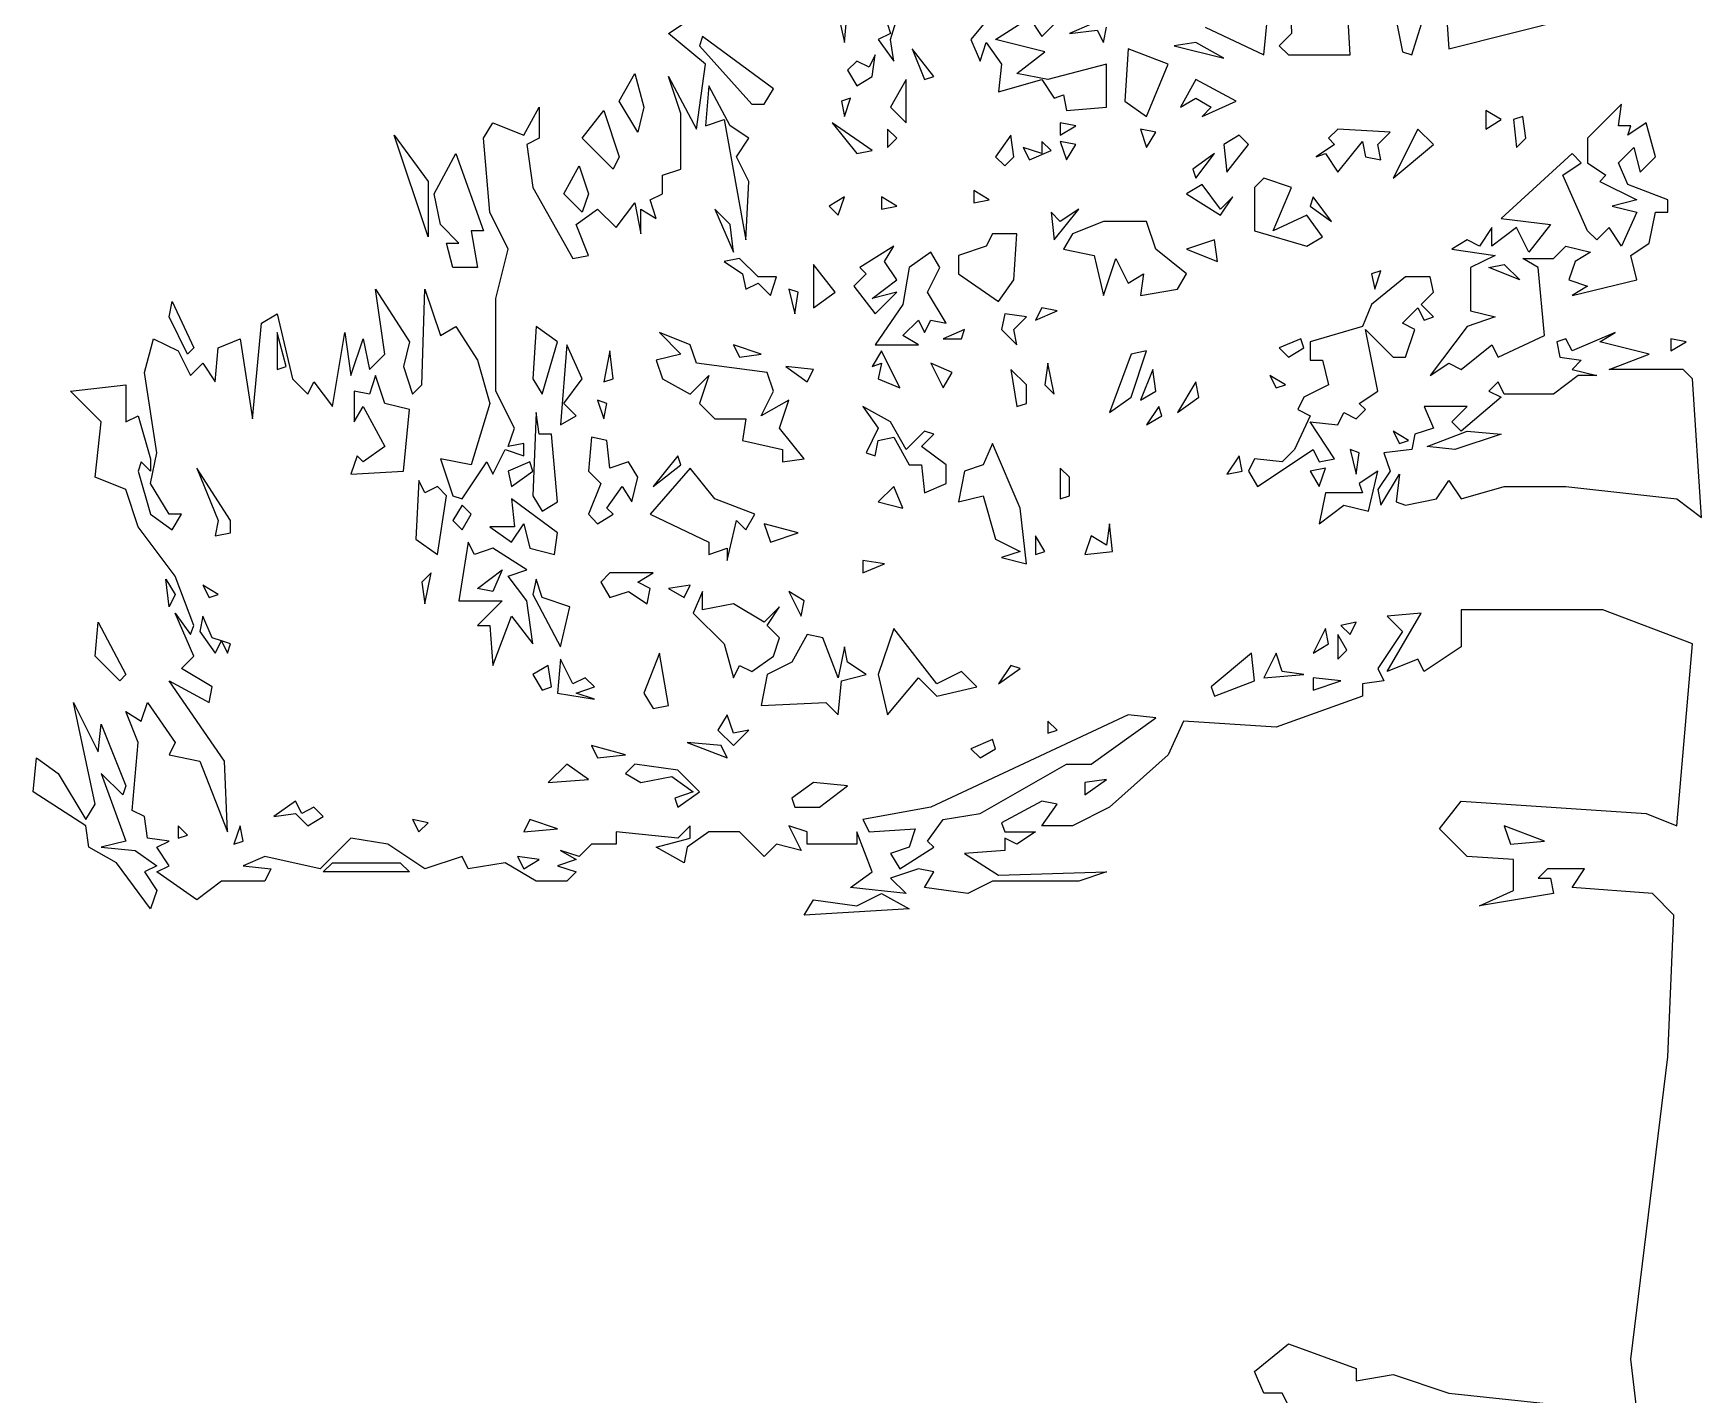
# Model space of a CAD drawing. Header units: millimetres. Extents: x -1916 to 1919, y -2 to 9002.
# Drawn here: x -1322 to -131, y 1978 to 2950 of the extents above; entities that cross this region are included whole.
import ezdxf

# ---------------------------------------------------------------- set-up
doc = ezdxf.new("R2010")
doc.units = ezdxf.units.MM
doc.layers.add('ALMOND-DRAW-PROFILE', color=7, linetype='Continuous', lineweight=25)

msp = doc.modelspace()

# ---------------------------------------------------------------- linework, layer by layer
at = {"layer": 'ALMOND-DRAW-PROFILE'}
for points in [[(-707.8, 2930.3), (-710, 2945.7), (-674.8, 3060.2), (-694.6, 3080), (-696.8, 3011.7), (-703.4, 3018.3), (-710, 3007.3), (-701.2, 2998.5), (-714.4, 2963.3), (-710, 2950.1), (-718.8, 2945.7)], [(-743, 2943.5), (-740.8, 2967.7), (-751.8, 2983.1)], [(-809.1, 2899.5), (-800.3, 2899.5), (-793.7, 2910.5), (-844.3, 2947.9), (-846.5, 2941.3)], [(-507.5, 2941.3), (-472.2, 2932.5), (-492.1, 2943.5)], [(-734.2, 2912.7), (-723.2, 2919.3), (-721, 2934.7), (-725.4, 2925.9), (-734.2, 2930.3), (-740.8, 2923.7)], [(-685.8, 2917.1), (-679.2, 2919.3), (-694.6, 2939.1)], [(-527.3, 2890.7), (-511.9, 2928.1), (-540.5, 2939.1), (-542.7, 2901.7)], [(-890.5, 2879.6), (-903.8, 2901.7), (-892.7, 2921.5), (-886.1, 2897.3)], [(-813.5, 2802.6), (-811.3, 2844.4), (-820.1, 2862), (-811.3, 2875.2), (-824.5, 2884.1), (-839.9, 2912.7), (-842.1, 2884.1), (-828.9, 2888.5)], [(-699, 2886.3), (-699, 2917.1), (-710, 2897.3)], [(-487.7, 2890.7), (-463.4, 2901.7), (-492.1, 2917.1), (-503.1, 2897.3), (-492.1, 2903.9), (-481.1, 2897.3)], [(-908.2, 2853.2), (-930.2, 2875.2), (-914.8, 2895.1), (-903.8, 2862)], [(-743, 2890.7), (-738.6, 2903.9), (-745.2, 2901.7)], [(-324.7, 2705.7), (-311.5, 2714.5), (-302.7, 2710.1), (-280.7, 2727.7), (-276.3, 2718.9), (-243.3, 2734.3), (-247.7, 2782.8), (-258.7, 2789.4), (-236.7, 2789.4), (-227.9, 2798.2), (-210.3, 2793.8), (-221.3, 2787.2), (-225.7, 2774), (-212.5, 2769.6), (-223.5, 2763), (-177.2, 2774), (-181.6, 2791.6), (-168.4, 2800.4), (-164, 2822.4), (-155.2, 2822.4), (-155.2, 2831.2), (-183.8, 2842.2), (-190.4, 2857.6), (-179.4, 2868.6), (-175, 2851), (-164, 2862), (-170.6, 2886.3), (-183.8, 2877.4), (-181.6, 2884.1), (-190.4, 2884.1), (-188.2, 2899.5), (-212.5, 2875.2), (-212.5, 2857.6), (-199.3, 2848.8), (-203.7, 2844.4), (-177.2, 2831.2), (-194.9, 2826.8), (-177.2, 2822.4), (-188.2, 2798.2), (-197.1, 2811.4), (-205.9, 2802.6), (-212.5, 2809.2), (-230.1, 2848.8), (-216.9, 2857.6), (-223.5, 2864.2), (-274.1, 2818), (-238.9, 2813.6), (-254.3, 2793.8), (-263.1, 2811.4), (-280.7, 2798.2), (-280.7, 2811.4), (-289.5, 2798.2), (-298.3, 2802.6), (-309.3, 2796), (-278.5, 2791.6), (-296.1, 2782.8), (-296.1, 2752), (-278.5, 2747.6), (-298.3, 2740.9)], [(-285.1, 2881.8), (-274.1, 2888.5), (-285.1, 2895.1)], [(-734.2, 2864.2), (-723.2, 2866.4), (-751.8, 2886.3)], [(-588.9, 2877.4), (-577.9, 2884.1), (-588.9, 2886.3)], [(-263.1, 2868.6), (-256.5, 2875.2), (-258.7, 2890.7), (-265.3, 2888.5)], [(-1040.3, 2804.8), (-1064.5, 2877.4), (-1040.3, 2844.4)], [(-712.2, 2868.6), (-705.6, 2875.2), (-712.2, 2881.8)], [(-628.6, 2855.4), (-622, 2862), (-624.2, 2877.4), (-635.2, 2862)], [(-610.9, 2859.8), (-595.5, 2866.4), (-602.1, 2873), (-602.1, 2864.2), (-615.4, 2868.6)], [(-584.5, 2859.8), (-577.9, 2870.8), (-588.9, 2873)], [(-527.3, 2868.6), (-520.7, 2879.6), (-531.7, 2881.8)], [(-470, 2851), (-454.6, 2870.8), (-461.2, 2877.4), (-472.2, 2870.8)], [(-390.8, 2851), (-373.2, 2873), (-371, 2862), (-360, 2859.8), (-362.2, 2870.8), (-353.4, 2879.6), (-390.8, 2881.8), (-397.4, 2875.2), (-393, 2870.8), (-406.2, 2862), (-399.6, 2864.2)], [(-351.2, 2846.6), (-322.5, 2870.8), (-333.6, 2881.8)], [(-1022.6, 2782.8), (-1027, 2800.4), (-1018.2, 2800.4), (-1031.4, 2813.6), (-1035.8, 2835.6), (-1020.4, 2864.2), (-1000.6, 2809.2), (-1009.4, 2809.2), (-1005, 2782.8)], [(-492.1, 2846.6), (-478.9, 2864.2), (-494.3, 2853.2)], [(-930.2, 2822.4), (-943.4, 2835.6), (-932.4, 2855.4), (-925.8, 2835.6)], [(-412.8, 2798.2), (-401.8, 2804.8), (-412.8, 2820.2), (-437, 2809.2), (-423.8, 2840), (-443.6, 2846.6), (-450.2, 2840), (-450.2, 2809.2)], [(-650.6, 2829), (-639.6, 2831.2), (-650.6, 2837.8)], [(-474.5, 2820.2), (-465.6, 2833.4), (-474.5, 2824.6), (-487.7, 2842.2), (-498.7, 2835.6)], [(-822.3, 2793.8), (-824.5, 2813.6), (-835.5, 2824.6)], [(-747.4, 2820.2), (-743, 2833.4), (-754, 2826.8)], [(-716.6, 2824.6), (-705.6, 2826.8), (-716.6, 2833.4)], [(-593.3, 2802.6), (-575.7, 2824.6), (-588.9, 2815.8), (-595.5, 2822.4)], [(-395.2, 2815.8), (-408.4, 2833.4), (-410.6, 2826.8)], [(-558.1, 2763), (-549.3, 2789.4), (-540.5, 2771.8), (-529.5, 2778.4), (-531.7, 2763), (-505.3, 2767.4), (-498.7, 2778.4), (-520.7, 2796), (-527.3, 2815.8), (-558.1, 2815.8), (-580.1, 2807), (-586.7, 2796), (-564.7, 2791.6)], [(-633, 2758.6), (-622, 2774), (-619.8, 2807), (-637.4, 2807), (-641.8, 2798.2), (-661.6, 2791.6), (-661.6, 2778.4)], [(-498.7, 2796), (-476.7, 2787.2), (-478.9, 2802.6)], [(-795.9, 2763), (-791.5, 2776.2), (-804.7, 2776.2), (-817.9, 2789.4), (-828.9, 2787.2), (-815.7, 2778.4), (-813.5, 2767.4), (-804.7, 2771.8)], [(-721, 2749.8), (-705.6, 2765.2), (-723.2, 2760.8), (-705.6, 2774), (-714.4, 2787.2), (-707.8, 2798.2), (-732, 2782.8), (-727.6, 2778.4), (-736.4, 2769.6)], [(-721, 2727.7), (-690.2, 2727.7), (-701.2, 2734.3), (-690.2, 2745.4), (-685.8, 2736.5), (-681.4, 2745.4), (-670.4, 2743.2), (-683.6, 2765.2), (-674.8, 2782.8), (-681.4, 2793.8), (-696.8, 2782.8), (-701.2, 2756.4)], [(-765.1, 2754.2), (-749.6, 2765.2), (-765.1, 2785)], [(-448, 2626.5), (-408.4, 2652.9), (-404, 2644.1), (-393, 2646.3), (-410.6, 2672.7), (-390.8, 2670.5), (-386.4, 2679.3), (-377.6, 2674.9), (-371, 2681.5), (-375.4, 2685.9), (-362.2, 2694.7), (-371, 2738.7), (-351.2, 2718.9), (-342.4, 2718.9), (-335.8, 2738.7), (-344.6, 2743.2), (-333.6, 2754.2), (-329.1, 2745.4), (-322.5, 2747.6), (-331.3, 2756.4), (-322.5, 2765.2), (-324.7, 2776.2), (-342.4, 2776.2), (-366.6, 2756.4), (-373.2, 2740.9), (-410.6, 2729.9), (-410.6, 2716.7), (-401.8, 2716.7), (-397.4, 2699.1), (-415, 2690.3), (-419.4, 2681.5), (-410.6, 2677.1), (-421.6, 2652.9), (-430.4, 2644.1), (-450.2, 2646.3), (-454.6, 2637.5)], [(-364.4, 2767.4), (-360, 2780.6), (-366.6, 2778.4)], [(-260.9, 2774), (-282.9, 2782.8), (-271.9, 2785)], [(-778.3, 2749.8), (-776.1, 2765.2), (-782.7, 2767.4)], [(-1212, 2721.1), (-1225.2, 2747.6), (-1223, 2758.6), (-1207.6, 2725.5)], [(-606.5, 2745.4), (-591.1, 2752), (-602.1, 2754.2)], [(-958.8, 2692.5), (-947.8, 2729.9), (-963.2, 2740.9), (-965.4, 2703.5)], [(-619.8, 2727.7), (-622, 2738.7), (-613.1, 2747.6), (-628.6, 2749.8), (-630.8, 2738.7)], [(-1148.1, 2710.1), (-1141.5, 2712.3), (-1148.1, 2736.5)], [(-945.6, 2670.5), (-934.6, 2677.1), (-943.4, 2685.9), (-930.2, 2703.5), (-941.2, 2727.7)], [(-787.1, 2644.1), (-771.7, 2646.3), (-789.3, 2668.3), (-782.7, 2688.1), (-802.5, 2677.1), (-793.7, 2694.7), (-798.1, 2707.9), (-848.7, 2714.5), (-853.1, 2727.7), (-875.1, 2736.5), (-859.7, 2721.1), (-877.3, 2716.7), (-872.9, 2703.5), (-853.1, 2692.5), (-839.9, 2705.7), (-846.5, 2685.9), (-835.5, 2674.9), (-813.5, 2674.9), (-815.7, 2659.5), (-787.1, 2652.9)], [(-817.9, 2718.9), (-802.5, 2721.1), (-822.3, 2727.7)], [(-672.6, 2732.1), (-659.4, 2732.1), (-657.2, 2738.7)], [(-426, 2718.9), (-415, 2725.5), (-417.2, 2732.1), (-432.6, 2725.5)], [(-131, 2604.5), (-137.6, 2703.5), (-144.2, 2710.1), (-197.1, 2710.1), (-168.4, 2721.1), (-203.7, 2729.9), (-192.7, 2736.5), (-223.5, 2723.3), (-227.9, 2732.1), (-234.5, 2729.9), (-232.3, 2718.9), (-216.9, 2716.7), (-223.5, 2710.1), (-205.9, 2705.7), (-219.1, 2705.7), (-236.7, 2692.5), (-271.9, 2692.5), (-276.3, 2701.3), (-282.9, 2694.7), (-274.1, 2690.3), (-302.7, 2666.1), (-309.3, 2672.7), (-298.3, 2683.7), (-329.1, 2683.7), (-322.5, 2668.3), (-335.8, 2663.9), (-338, 2652.9), (-357.8, 2650.7), (-353.4, 2637.5), (-362.2, 2624.3), (-360, 2613.3), (-346.8, 2635.3), (-349, 2615.5), (-342.4, 2613.3), (-320.3, 2617.7), (-311.5, 2630.9), (-302.7, 2617.7), (-271.9, 2626.5), (-227.9, 2626.5), (-148.6, 2617.7)], [(-153, 2723.3), (-142, 2729.9), (-153, 2732.1)], [(-914.8, 2701.3), (-908.2, 2703.5), (-910.4, 2723.3)], [(-703.4, 2696.9), (-716.6, 2723.3), (-723.2, 2712.3), (-716.6, 2714.5), (-718.8, 2703.5)], [(-553.7, 2679.3), (-538.3, 2690.3), (-527.3, 2723.3), (-538.3, 2721.1)], [(-1095.3, 2635.3), (-1057.9, 2637.5), (-1053.5, 2681.5), (-1071.1, 2685.9), (-1077.7, 2705.7), (-1082.1, 2692.5), (-1093.1, 2694.7), (-1093.1, 2672.7), (-1086.5, 2683.7), (-1071.1, 2655.1), (-1086.5, 2644.1), (-1090.9, 2648.5)], [(-769.5, 2701.3), (-765.1, 2710.1), (-784.9, 2712.3)], [(-672.6, 2696.9), (-666, 2707.9), (-681.4, 2714.5)], [(-619.8, 2683.7), (-613.1, 2685.9), (-613.1, 2699.1), (-624.2, 2710.1)], [(-593.3, 2692.5), (-597.7, 2714.5), (-599.9, 2699.1)], [(-531.7, 2688.1), (-520.7, 2694.7), (-522.9, 2710.1)], [(-434.8, 2696.9), (-428.2, 2699.1), (-439.2, 2705.7)], [(-505.3, 2679.3), (-489.9, 2690.3), (-492.1, 2701.3)], [(-914.8, 2674.9), (-912.6, 2685.9), (-919.2, 2688.1)], [(-685.8, 2622.1), (-670.4, 2628.7), (-670.4, 2641.9), (-688, 2655.1), (-679.2, 2663.9), (-685.8, 2666.1), (-699, 2652.9), (-710, 2672.7), (-729.8, 2683.7), (-718.8, 2668.3), (-727.6, 2650.7), (-721, 2648.5), (-718.8, 2659.5), (-707.8, 2661.7), (-696.8, 2641.9), (-688, 2641.9)], [(-527.3, 2670.5), (-516.3, 2677.1), (-518.5, 2683.7)], [(-958.8, 2608.9), (-947.8, 2615.5), (-952.2, 2663.9), (-961, 2663.9), (-963.2, 2679.3), (-965.4, 2619.9)], [(-919.2, 2600), (-908.2, 2606.7), (-912.6, 2611.1), (-901.6, 2626.5), (-894.9, 2615.5), (-890.5, 2633.1), (-897.2, 2644.1), (-910.4, 2639.7), (-912.6, 2659.5), (-923.6, 2661.7), (-925.8, 2637.5), (-917, 2628.7), (-925.8, 2606.7)], [(-630.8, 2575.8), (-613.1, 2571.4), (-617.6, 2611.1), (-637.4, 2657.3), (-644, 2641.9), (-657.2, 2637.5), (-661.6, 2615.5), (-644, 2619.9), (-635.2, 2589), (-617.6, 2580.2)], [(-346.8, 2657.3), (-340.2, 2659.5), (-351.2, 2666.1)], [(-326.9, 2655.1), (-298.3, 2666.1), (-274.1, 2663.9), (-307.1, 2652.9)], [(-879.5, 2626.5), (-859.7, 2641.9), (-861.9, 2648.5)], [(-470, 2635.3), (-459, 2637.5), (-461.2, 2648.5)], [(-377.6, 2635.3), (-375.4, 2650.7), (-382, 2652.9)], [(-1192.2, 2591.2), (-1181.2, 2593.4), (-1181.2, 2602.3), (-1205.4, 2639.7), (-1190, 2602.3)], [(-980.8, 2626.5), (-965.4, 2637.5), (-967.6, 2644.1), (-983, 2637.5)], [(-826.7, 2573.6), (-820.1, 2602.3), (-813.5, 2595.6), (-806.9, 2606.7), (-835.5, 2617.7), (-853.1, 2639.7), (-881.7, 2606.7), (-839.9, 2586.8), (-839.9, 2578), (-826.7, 2582.4)], [(-588.9, 2617.7), (-582.3, 2619.9), (-582.3, 2633.1), (-588.9, 2639.7)], [(-404, 2626.5), (-399.6, 2639.7), (-410.6, 2637.5)], [(-404, 2600), (-386.4, 2613.3), (-368.8, 2608.9), (-362.2, 2637.5), (-375.4, 2628.7), (-373.2, 2622.1), (-399.6, 2622.1)], [(-1033.6, 2578), (-1027, 2619.9), (-1033.6, 2626.5), (-1042.5, 2622.1), (-1046.9, 2630.9), (-1049.1, 2589)], [(-718.8, 2615.5), (-701.2, 2611.1), (-707.8, 2626.5)], [(-1016, 2595.6), (-1009.4, 2606.7), (-1016, 2613.3), (-1022.6, 2602.3)], [(-950, 2578), (-947.8, 2593.4), (-980.8, 2617.7), (-978.6, 2597.8), (-996.2, 2597.8), (-980.8, 2586.8), (-972, 2600), (-967.6, 2582.4)], [(-795.9, 2586.8), (-776.1, 2593.4), (-800.3, 2600)], [(-571.3, 2578), (-551.5, 2580.2), (-553.7, 2600), (-555.9, 2584.6), (-566.9, 2591.2)], [(-994, 2498.8), (-980.8, 2534), (-965.4, 2514.2), (-969.8, 2545), (-983, 2562.6), (-969.8, 2567), (-994, 2582.4), (-1007.2, 2578), (-1011.6, 2586.8), (-1018.2, 2545), (-987.4, 2545), (-1005, 2527.4), (-996.2, 2527.4)], [(-606.5, 2578), (-599.9, 2580.2), (-606.5, 2591.2)], [(-729.8, 2564.8), (-714.4, 2571.4), (-729.8, 2573.6)], [(-1042.5, 2542.8), (-1038.1, 2564.8), (-1044.7, 2558.2)], [(-1005, 2553.8), (-987.4, 2567), (-994, 2551.6)], [(-883.9, 2542.8), (-881.7, 2553.8), (-890.5, 2558.2), (-879.5, 2564.8), (-910.4, 2564.8), (-917, 2558.2), (-910.4, 2547.2), (-897.2, 2551.6)], [(-1225.2, 2540.6), (-1227.4, 2560.4), (-1220.8, 2549.4)], [(-1196.6, 2547.2), (-1190, 2549.4), (-1201, 2556)], [(-945.6, 2512), (-939, 2540.6), (-958.8, 2547.2), (-963.2, 2560.4), (-965.4, 2549.4)], [(-857.5, 2547.2), (-853.1, 2556), (-868.5, 2553.8)], [(-822.3, 2490), (-817.9, 2498.8), (-809.1, 2494.4), (-793.7, 2505.4), (-789.3, 2518.6), (-798.1, 2527.4), (-789.3, 2540.6), (-800.3, 2529.6), (-822.3, 2542.8), (-844.3, 2538.4), (-844.3, 2551.6), (-850.9, 2536.2), (-828.9, 2514.2)], [(-773.9, 2534), (-771.7, 2545), (-782.7, 2551.6)], [(-1260.4, 2487.8), (-1278, 2505.4), (-1275.8, 2529.6), (-1256, 2492.2)], [(-1192.2, 2507.6), (-1187.8, 2516.4), (-1194.4, 2518.6), (-1201, 2534), (-1203.2, 2523)], [(-712.2, 2463.6), (-690.2, 2490), (-677, 2476.8), (-648.4, 2483.4), (-659.4, 2494.4), (-677, 2485.6), (-707.8, 2525.2), (-718.8, 2492.2)], [(-408.4, 2507.6), (-397.4, 2514.2), (-399.6, 2525.2)], [(-382, 2520.8), (-377.6, 2529.6), (-388.6, 2527.4)], [(-1187.8, 2516.4), (-1183.4, 2507.6), (-1181.2, 2514.2)], [(-747.4, 2463.6), (-745.2, 2487.8), (-727.6, 2492.2), (-740.8, 2501), (-743, 2512), (-747.4, 2490), (-758.5, 2518.6), (-769.5, 2520.8), (-780.5, 2501), (-798.1, 2492.2), (-802.5, 2470.2), (-756.3, 2472.4)], [(-390.8, 2503.2), (-384.2, 2509.8), (-390.8, 2520.8)], [(-947.8, 2479), (-921.4, 2474.6), (-934.6, 2479), (-921.4, 2483.4), (-928, 2490), (-936.8, 2485.6), (-945.6, 2503.2)], [(-879.5, 2468), (-868.5, 2470.2), (-875.1, 2507.6), (-886.1, 2479)], [(-478.9, 2476.8), (-450.2, 2487.8), (-452.4, 2507.6), (-481.1, 2483.4)], [(-443.6, 2490), (-415, 2492.2), (-430.4, 2494.4), (-434.8, 2507.6)], [(-958.8, 2481.2), (-952.2, 2483.4), (-954.4, 2498.8), (-965.4, 2492.2)], [(-633, 2485.6), (-617.6, 2496.6), (-624.2, 2498.8)], [(-408.4, 2481.2), (-388.6, 2487.8), (-408.4, 2490)], [(-1238.4, 2324.9), (-1262.6, 2357.9), (-1282.4, 2368.9), (-1284.6, 2384.3), (-1322.1, 2408.5), (-1319.9, 2432.7), (-1304.4, 2421.7), (-1284.6, 2388.7), (-1278, 2399.7), (-1293.4, 2472.4), (-1275.8, 2437.1), (-1273.6, 2456.9), (-1256, 2412.9), (-1258.2, 2406.3), (-1273.6, 2421.7), (-1256, 2373.3), (-1273.6, 2368.9), (-1249.4, 2366.7), (-1234, 2355.7), (-1242.8, 2351.3), (-1234, 2338.1)], [(-822.3, 2441.5), (-811.3, 2452.5), (-822.3, 2450.3), (-826.7, 2463.6), (-833.3, 2452.5)], [(-703.4, 2353.5), (-679.2, 2368.9), (-683.6, 2373.3), (-672.6, 2388.7), (-646.2, 2393.1), (-584.5, 2428.3), (-566.9, 2428.3), (-520.7, 2461.4), (-540.5, 2463.6), (-681.4, 2397.5), (-729.8, 2388.7), (-725.4, 2379.9), (-692.4, 2382.1), (-696.8, 2368.9), (-710, 2364.5)], [(-597.7, 2450.3), (-591.1, 2452.5), (-597.7, 2459.1)], [(-826.7, 2432.7), (-831.1, 2441.5), (-855.3, 2443.7)], [(-646.2, 2432.7), (-635.2, 2439.3), (-637.4, 2445.9), (-652.8, 2439.3)], [(-919.2, 2432.7), (-899.4, 2434.9), (-923.6, 2441.5)], [(-954.4, 2415.1), (-925.8, 2417.3), (-941.2, 2428.3)], [(-861.9, 2397.5), (-846.5, 2408.5), (-861.9, 2423.9), (-892.7, 2428.3), (-899.4, 2421.7), (-888.3, 2415.1), (-866.3, 2419.5), (-850.9, 2408.5), (-864.1, 2404.1)], [(-778.3, 2397.5), (-760.7, 2397.5), (-740.8, 2412.9), (-765.1, 2415.1), (-780.5, 2404.1)], [(-571.3, 2406.3), (-555.9, 2417.3), (-571.3, 2415.1)], [(-1126.1, 2384.3), (-1115.1, 2390.9), (-1121.7, 2397.5), (-1130.5, 2393.1), (-1134.9, 2401.9), (-1150.3, 2390.9), (-1134.9, 2393.1)], [(-1218.6, 2375.5), (-1212, 2377.7), (-1218.6, 2384.3)], [(-1179, 2371.1), (-1172.3, 2373.3), (-1174.5, 2384.3)], [(-1046.9, 2379.9), (-1040.3, 2386.5), (-1051.3, 2388.7)], [(-972, 2379.9), (-947.8, 2382.1), (-967.6, 2388.7)], [(-267.5, 2371.1), (-243.3, 2373.3), (-271.9, 2384.3)], [(-972, 2353.5), (-961, 2360.1), (-976.4, 2362.3)], [(-1115.1, 2351.3), (-1108.5, 2357.9), (-1060.1, 2357.9), (-1053.5, 2351.3)], [(-771.7, 2320.5), (-765.1, 2331.5), (-734.2, 2327.1), (-716.6, 2335.9), (-696.8, 2324.9)]]:
    msp.add_lwpolyline(points, close=True, dxfattribs=at)
for points in [[(-485.5, 2954.5), (-443.6, 2934.7), (-437, 3002.9)], [(-426, 3009.5), (-423.8, 2950.1), (-432.6, 2941.3), (-426, 2934.7), (-382, 2934.7), (-384.2, 2976.5)], [(-353.4, 2980.9), (-344.6, 2936.9), (-338, 2934.7), (-315.9, 3005.1), (-311.5, 2939.1), (-223.5, 2961.1)], [(-630.8, 2972.1), (-652.8, 2945.7), (-646.2, 2930.3), (-641.8, 2943.5), (-630.8, 2928.1), (-633, 2908.3), (-602.1, 2917.1), (-593.3, 2903.9), (-586.7, 2906.1), (-584.5, 2895.1), (-555.9, 2897.3), (-555.9, 2928.1), (-597.7, 2917.1), (-619.8, 2921.5), (-599.9, 2936.9), (-635.2, 2945.7), (-610.9, 2961.1), (-602.1, 2947.9), (-593.3, 2956.7)], [(-172.8, 1928.6), (-181.6, 2003.4), (-155.2, 2219.2), (-150.8, 2320.5), (-166.2, 2335.9), (-223.5, 2340.3), (-214.7, 2353.5), (-241.1, 2353.5), (-247.7, 2346.9), (-238.9, 2346.9), (-236.7, 2335.9), (-289.5, 2327.1), (-265.3, 2338.1), (-265.3, 2360.1), (-298.3, 2362.3), (-318.1, 2382.1), (-302.7, 2401.9), (-170.6, 2393.1), (-148.6, 2384.3), (-137.6, 2514.2), (-201.5, 2538.4), (-302.7, 2538.4), (-302.7, 2512), (-329.1, 2494.4), (-333.6, 2503.2), (-355.6, 2494.4), (-331.3, 2536.2), (-355.6, 2534), (-344.6, 2523), (-362.2, 2496.6), (-357.8, 2487.8), (-373.2, 2485.6), (-373.2, 2476.8), (-434.8, 2454.7), (-500.9, 2459.1), (-511.9, 2434.9), (-553.7, 2397.5), (-580.1, 2384.3), (-602.1, 2384.3), (-591.1, 2399.7), (-602.1, 2401.9), (-630.8, 2386.5), (-628.6, 2379.9), (-606.5, 2379.9), (-619.8, 2371.1), (-628.6, 2375.5), (-628.6, 2366.7), (-657.2, 2364.5), (-633, 2349.1), (-555.9, 2351.3), (-575.7, 2344.7), (-637.4, 2344.7), (-655, 2335.9), (-685.8, 2340.3), (-679.2, 2351.3), (-690.2, 2353.5), (-710, 2346.9), (-699, 2335.9), (-738.6, 2340.3), (-723.2, 2351.3), (-734.2, 2379.9), (-734.2, 2371.1), (-769.5, 2371.1), (-769.5, 2379.9), (-782.7, 2384.3), (-773.9, 2366.7), (-791.5, 2371.1), (-800.3, 2362.3), (-817.9, 2379.9), (-839.9, 2379.9), (-855.3, 2368.9), (-857.5, 2357.9), (-877.3, 2368.9), (-853.1, 2375.5), (-853.1, 2384.3), (-861.9, 2375.5), (-906, 2379.9), (-906, 2371.1), (-923.6, 2371.1), (-932.4, 2362.3), (-945.6, 2366.7), (-934.6, 2360.1), (-947.8, 2355.7), (-934.6, 2351.3), (-941.2, 2344.7), (-963.2, 2344.7), (-985.2, 2357.9), (-1011.6, 2353.5), (-1016, 2362.3), (-1042.5, 2353.5), (-1068.9, 2371.1), (-1095.3, 2375.5), (-1117.3, 2353.5), (-1156.9, 2362.3), (-1172.3, 2355.7), (-1152.5, 2353.5), (-1156.9, 2344.7), (-1187.8, 2344.7), (-1205.4, 2331.5), (-1234, 2351.3), (-1225.2, 2355.7), (-1234, 2368.9), (-1225.2, 2373.3), (-1240.6, 2375.5), (-1242.8, 2390.9), (-1251.6, 2395.3), (-1247.2, 2443.7), (-1256, 2465.8), (-1245, 2459.1), (-1240.6, 2472.4), (-1220.8, 2443.7), (-1225.2, 2434.9), (-1203.2, 2430.5), (-1183.4, 2379.9), (-1185.6, 2430.5), (-1225.2, 2487.8), (-1196.6, 2472.4), (-1194.4, 2483.4), (-1216.4, 2496.6), (-1207.6, 2505.4), (-1220.8, 2536.2), (-1209.8, 2520.8), (-1207.6, 2527.4), (-1220.8, 2562.6), (-1247.2, 2597.8), (-1256, 2624.3), (-1278, 2633.1), (-1273.6, 2672.7), (-1295.6, 2694.7), (-1256, 2699.1), (-1256, 2672.7), (-1247.2, 2677.1), (-1238.4, 2646.3), (-1238.4, 2637.5), (-1245, 2644.1), (-1247.2, 2637.5), (-1238.4, 2606.7), (-1223, 2595.6), (-1216.4, 2606.7), (-1225.2, 2606.7), (-1238.4, 2628.7), (-1234, 2650.7), (-1242.8, 2707.9), (-1236.2, 2732.1), (-1218.6, 2723.3), (-1209.8, 2705.7), (-1201, 2714.5), (-1192.2, 2701.3), (-1190, 2725.5), (-1174.5, 2732.1), (-1165.7, 2674.9), (-1159.1, 2743.2), (-1148.1, 2749.8), (-1137.1, 2703.5), (-1126.1, 2692.5), (-1121.7, 2701.3), (-1108.5, 2683.7), (-1099.7, 2736.5), (-1095.3, 2705.7), (-1086.5, 2732.1), (-1082.1, 2710.1), (-1071.1, 2721.1), (-1077.7, 2767.4), (-1053.5, 2729.9), (-1057.9, 2712.3), (-1051.3, 2692.5), (-1044.7, 2699.1), (-1042.5, 2767.4), (-1031.4, 2734.3), (-1020.4, 2740.9), (-1005, 2716.7), (-996.2, 2685.9), (-1009.4, 2641.9), (-1031.4, 2646.3), (-1022.6, 2619.9), (-1016, 2617.7), (-998.4, 2644.1), (-994, 2635.3), (-985.2, 2652.9), (-972, 2648.5), (-972, 2657.3), (-983, 2655.1), (-978.6, 2668.3), (-991.8, 2694.7), (-991.8, 2760.8), (-983, 2796), (-996.2, 2822.4), (-1000.6, 2875.2), (-994, 2886.3), (-972, 2877.4), (-961, 2897.3), (-961, 2875.2), (-969.8, 2870.8), (-965.4, 2840), (-936.8, 2789.4), (-925.8, 2791.6), (-934.6, 2813.6), (-919.2, 2824.6), (-906, 2811.4), (-892.7, 2829), (-888.3, 2807), (-888.3, 2824.6), (-877.3, 2818), (-881.7, 2831.2), (-872.9, 2835.6), (-872.9, 2848.8), (-859.7, 2853.2), (-859.7, 2892.9), (-868.5, 2919.3), (-848.7, 2881.8), (-842.1, 2928.1), (-868.5, 2950.1), (-855.3, 2958.9)], [(-566.9, 2956.7), (-582.3, 2950.1), (-562.5, 2952.3), (-558.1, 2943.5), (-555.9, 2954.5)], [(-426, 1970.4), (-430.4, 1979.2), (-443.6, 1979.2), (-450.2, 1994.6), (-426, 2014.4), (-377.6, 1996.8), (-377.6, 1988), (-351.2, 1992.4), (-311.5, 1979.2), (-188.2, 1966)]]:
    msp.add_lwpolyline(points, dxfattribs=at)

doc.saveas('drawing.dxf')
